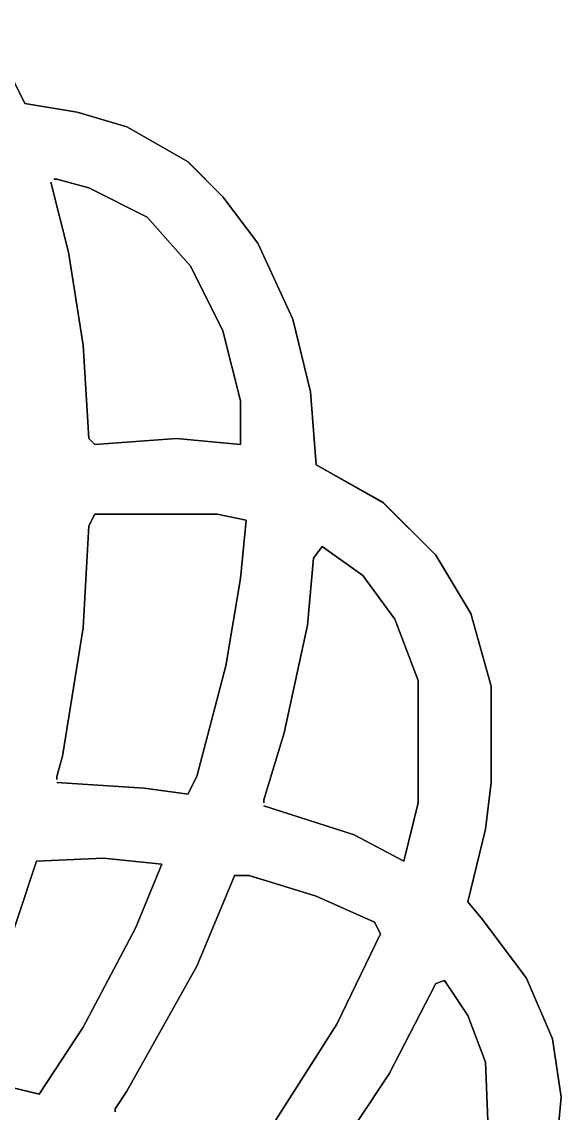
# Model space of a CAD drawing. Header units: metres. Extents: x 513 to 1350, y 518 to 1345.
# Drawn here: x 1190.3 to 1350.2, y 930.7 to 1254.3 of the extents above; entities that cross this region are included whole.
import ezdxf

# ---------------------------------------------------------------- set-up
doc = ezdxf.new("R2010")
doc.units = ezdxf.units.M

msp = doc.modelspace()

# ---------------------------------------------------------------- linework, layer by layer
for points in [[(1179.105, 1254.2756), (1191.1986, 1230.0769), (1179.1003, 1254.2734), (1179.1005, 1254.2736, 0.0001)], [(1191.1986, 1230.0769), (1191.2031, 1230.0791), (1179.105, 1254.2756), (1179.1051, 1254.2758, 0.0001)], [(1191.1978, 1230.0831), (1206.7538, 1227.4854), (1191.1969, 1230.0782), (1191.197, 1230.0784, 0.0001)], [(1206.7538, 1227.4854), (1206.7546, 1227.4902), (1191.1978, 1230.0831), (1191.1979, 1230.0833, 0.0001)], [(1206.7501, 1227.4915), (1221.4414, 1223.1652), (1206.7487, 1227.4866), (1206.7488, 1227.4867, 0.0001)], [(1221.4414, 1223.1652), (1221.4429, 1223.1699), (1206.7501, 1227.4915), (1206.7502, 1227.4916, 0.0001)], [(1221.4387, 1223.1716), (1239.5847, 1212.7969), (1221.4363, 1223.1672), (1221.4364, 1223.1674, 0.0001)], [(1239.5847, 1212.7969), (1239.5872, 1212.8013), (1221.4387, 1223.1716), (1221.4388, 1223.1718, 0.0001)], [(1239.5837, 1212.8038), (1249.9518, 1202.4287), (1239.5803, 1212.8003), (1239.5804, 1212.8004, 0.0001)], [(1249.9518, 1202.4287), (1249.9553, 1202.4323), (1239.5837, 1212.8038), (1239.5839, 1212.804, 0.0001)], [(1200.7063, 1207.6138), (1200.7063, 1207.6188), (1199.8373, 1207.6188), (1199.8374, 1207.6189, 0.0001)], [(1199.8373, 1207.6188), (1200.7063, 1207.6138), (1199.8373, 1207.6138), (1199.8374, 1207.6139, 0.0001)], [(1200.702, 1207.6194), (1210.2095, 1205.0212), (1200.7007, 1207.6145), (1200.7008, 1207.6146, 0.0001)], [(1210.2095, 1205.0212), (1210.2109, 1205.0261), (1200.702, 1207.6194), (1200.7021, 1207.6195, 0.0001)], [(1198.9775, 1206.7554), (1198.9727, 1206.7542), (1204.158, 1186.0132), (1204.1581, 1186.0133, 0.0001)], [(1204.158, 1186.0132), (1198.9775, 1206.7554), (1204.1628, 1186.0144), (1204.163, 1186.0145, 0.0001)], [(1210.2065, 1205.0276), (1227.489, 1196.3809), (1210.2043, 1205.0232), (1210.2045, 1205.0233, 0.0001)], [(1227.489, 1196.3809), (1227.4912, 1196.3855), (1210.2065, 1205.0276), (1210.2067, 1205.0277, 0.0001)], [(1249.9523, 1202.4358), (1260.3193, 1188.6047), (1249.9482, 1202.4327), (1249.9484, 1202.4329, 0.0001)], [(1260.3193, 1188.6047), (1260.3232, 1188.6078), (1249.9523, 1202.4358), (1249.9524, 1202.4359, 0.0001)], [(1227.488, 1196.3878), (1240.4475, 1181.6927), (1227.4843, 1196.3845), (1227.4844, 1196.3846, 0.0001)], [(1240.4475, 1181.6927), (1240.4513, 1181.696), (1227.488, 1196.3878), (1227.4882, 1196.388, 0.0001)], [(1260.321, 1188.6116), (1270.6865, 1166.1411), (1260.3164, 1188.6095), (1260.3165, 1188.6096, 0.0001)], [(1270.6865, 1166.1411), (1270.6912, 1166.1431), (1260.321, 1188.6116), (1260.3212, 1188.6117, 0.0001)], [(1204.1619, 1186.019), (1204.157, 1186.0183), (1208.4778, 1158.3655), (1208.4779, 1158.3656, 0.0001)], [(1208.4778, 1158.3655), (1204.1619, 1186.019), (1208.4827, 1158.3662), (1208.4828, 1158.3663, 0.0001)], [(1240.449, 1181.6997), (1249.9507, 1162.6848), (1240.4443, 1181.6975), (1240.4445, 1181.6976, 0.0001)], [(1249.9507, 1162.6848), (1249.9551, 1162.687), (1240.449, 1181.6997), (1240.4491, 1181.6998, 0.0001)], [(1270.6897, 1166.1475), (1275.8699, 1144.5413), (1270.6848, 1166.1462), (1270.6849, 1166.1464, 0.0001)], [(1275.8699, 1144.5413), (1275.8748, 1144.5425), (1270.6897, 1166.1475), (1270.6898, 1166.1476, 0.0001)], [(1249.9536, 1162.6913), (1255.134, 1141.9492), (1249.9487, 1162.6901), (1249.9489, 1162.6902, 0.0001)], [(1255.134, 1141.9492), (1255.1389, 1141.9504), (1249.9536, 1162.6913), (1249.9537, 1162.6914, 0.0001)], [(1208.4822, 1158.371), (1208.477, 1158.3706), (1210.2054, 1130.7175), (1210.2056, 1130.7177, 0.0001)], [(1210.2054, 1130.7175), (1208.4822, 1158.371), (1210.2104, 1130.718), (1210.2106, 1130.7181, 0.0001)], [(1275.874, 1144.547), (1277.5974, 1122.9417), (1275.8691, 1144.5466), (1275.8693, 1144.5468, 0.0001)], [(1277.5974, 1122.9417), (1277.6025, 1122.942), (1275.874, 1144.547), (1275.8741, 1144.5471, 0.0001)], [(1255.1333, 1128.9897), (1255.1383, 1128.9897), (1255.1383, 1141.9548), (1255.1384, 1141.955, 0.0001)], [(1255.1383, 1141.9548), (1255.1333, 1128.9897), (1255.1333, 1141.9548), (1255.1334, 1141.955, 0.0001)], [(1210.2078, 1130.7239), (1210.2042, 1130.7202), (1211.9358, 1128.9888), (1211.9359, 1128.9889, 0.0001)], [(1211.9358, 1128.9888), (1210.2078, 1130.7239), (1211.9393, 1128.9922), (1211.9395, 1128.9923, 0.0001)], [(1236.1304, 1130.718), (1211.9331, 1128.9946), (1236.1301, 1130.7229), (1236.1302, 1130.723, 0.0001)], [(1211.9331, 1128.9946), (1211.9335, 1128.9895), (1236.1304, 1130.718), (1236.1305, 1130.7181, 0.0001)], [(1236.1255, 1130.723), (1236.125, 1130.718), (1255.1381, 1128.9895), (1255.1382, 1128.9896, 0.0001)], [(1255.1381, 1128.9895), (1236.1255, 1130.723), (1255.1385, 1128.9945), (1255.1387, 1128.9946, 0.0001)], [(1277.5989, 1122.9478), (1297.4728, 1111.709), (1277.5964, 1122.9434), (1277.5966, 1122.9435, 0.0001)], [(1297.4728, 1111.709), (1297.4752, 1111.7134), (1277.5989, 1122.9478), (1277.599, 1122.9479, 0.0001)], [(1297.4718, 1111.7158), (1313.0239, 1096.1567), (1297.4683, 1111.7124), (1297.4684, 1111.7125, 0.0001)], [(1313.0239, 1096.1567), (1313.0273, 1096.1604), (1297.4718, 1111.7158), (1297.4719, 1111.716, 0.0001)], [(1211.9392, 1108.2574), (1211.9346, 1108.2596), (1210.2043, 1104.7991), (1210.2045, 1104.7992, 0.0001)], [(1210.2043, 1104.7991), (1211.9392, 1108.2574), (1210.209, 1104.7969), (1210.2091, 1104.797, 0.0001)], [(1248.2263, 1108.2538), (1248.2263, 1108.2588), (1211.9333, 1108.2588), (1211.9335, 1108.2589, 0.0001)], [(1211.9333, 1108.2588), (1248.2263, 1108.2538), (1211.9333, 1108.2538), (1211.9335, 1108.2539, 0.0001)], [(1248.2218, 1108.2593), (1256.8657, 1106.5254), (1248.2208, 1108.2544), (1248.221, 1108.2545, 0.0001)], [(1256.8657, 1106.5254), (1256.8667, 1106.5303), (1248.2218, 1108.2593), (1248.2219, 1108.2594, 0.0001)], [(1210.2104, 1104.8026), (1210.2053, 1104.8029), (1208.4773, 1074.5579), (1208.4774, 1074.558, 0.0001)], [(1208.4773, 1074.5579), (1210.2104, 1104.8026), (1208.4822, 1074.5576), (1208.4823, 1074.5577, 0.0001)], [(1256.8665, 1106.5305), (1255.133, 1089.246), (1256.8616, 1106.531), (1256.8617, 1106.5311, 0.0001)], [(1255.133, 1089.246), (1255.1382, 1089.2455), (1256.8665, 1106.5305), (1256.8666, 1106.5306, 0.0001)], [(1279.3313, 1098.7528), (1279.3273, 1098.7559), (1276.7323, 1095.2959), (1276.7324, 1095.296, 0.0001)], [(1276.7323, 1095.2959), (1279.3313, 1098.7528), (1276.7363, 1095.2927), (1276.7365, 1095.2928, 0.0001)], [(1279.3271, 1098.7559), (1291.4243, 1090.1089), (1279.3242, 1098.7517), (1279.3243, 1098.7518, 0.0001)], [(1291.4243, 1090.1089), (1291.4272, 1090.1128), (1279.3271, 1098.7559), (1279.3273, 1098.756, 0.0001)], [(1276.7385, 1095.2986), (1276.7336, 1095.2991), (1275.0051, 1075.4221), (1275.0052, 1075.4222, 0.0001)], [(1275.0051, 1075.4221), (1276.7385, 1095.2986), (1275.01, 1075.4216), (1275.0101, 1075.4218, 0.0001)], [(1313.0247, 1096.1638), (1323.391, 1078.877), (1313.0205, 1096.1611), (1313.0206, 1096.1613, 0.0001)], [(1323.391, 1078.877), (1323.3953, 1078.8794), (1313.0247, 1096.1638), (1313.0248, 1096.164, 0.0001)], [(1255.1387, 1089.2502), (1250.813, 1063.3262), (1255.1338, 1089.2511), (1255.1339, 1089.2512, 0.0001)], [(1250.813, 1063.3262), (1250.8179, 1063.3254), (1255.1387, 1089.2502), (1255.1388, 1089.2504, 0.0001)], [(1291.4243, 1090.1157), (1300.9272, 1077.1489), (1291.4204, 1090.1128), (1291.4205, 1090.1129, 0.0001)], [(1300.9272, 1077.1489), (1300.9314, 1077.1519), (1291.4243, 1090.1157), (1291.4244, 1090.1158, 0.0001)], [(1323.3936, 1078.8833), (1329.4381, 1057.2773), (1323.3888, 1078.8821), (1323.3889, 1078.8822, 0.0001)], [(1329.4381, 1057.2773), (1329.4429, 1057.2786), (1323.3936, 1078.8833), (1323.3937, 1078.8834, 0.0001)], [(1208.4827, 1074.5623), (1208.4778, 1074.563), (1202.429, 1036.5422), (1202.4291, 1036.5424, 0.0001)], [(1202.429, 1036.5422), (1208.4827, 1074.5623), (1202.4338, 1036.5415), (1202.434, 1036.5416, 0.0001)], [(1275.0107, 1075.4263), (1275.0059, 1075.4272), (1268.0928, 1043.4543), (1268.0929, 1043.4545, 0.0001)], [(1268.0928, 1043.4543), (1275.0107, 1075.4263), (1268.0977, 1043.4534), (1268.0978, 1043.4535, 0.0001)], [(1300.9292, 1077.1555), (1307.8384, 1059.0051), (1300.9246, 1077.1538), (1300.9247, 1077.1539, 0.0001)], [(1307.8384, 1059.0051), (1307.843, 1059.0068), (1300.9292, 1077.1555), (1300.9293, 1077.1556, 0.0001)], [(1250.8188, 1063.3301), (1242.1729, 1030.4944), (1250.814, 1063.3313), (1250.8141, 1063.3314, 0.0001)], [(1242.1729, 1030.4944), (1242.1777, 1030.4932), (1250.8188, 1063.3301), (1250.819, 1063.3302, 0.0001)], [(1307.8374, 1022.71783), (1307.8423, 1022.71783), (1307.8423, 1059.0107), (1307.8424, 1059.0109, 0.0001)], [(1307.8423, 1059.0107), (1307.8374, 1022.71783), (1307.8374, 1059.0107), (1307.8375, 1059.0109, 0.0001)], [(1329.4373, 1028.7659), (1329.4424, 1028.7659), (1329.4424, 1057.2828), (1329.4425, 1057.283, 0.0001)], [(1329.4424, 1057.2828), (1329.4373, 1028.7659), (1329.4373, 1057.2828), (1329.4374, 1057.283, 0.0001)], [(1268.0989, 1043.458), (1268.0942, 1043.4595), (1262.0447, 1023.5826), (1262.0448, 1023.5827, 0.0001)], [(1262.0447, 1023.5826), (1268.0989, 1043.458), (1262.0496, 1023.5811), (1262.0497, 1023.58124, 0.0001)], [(1202.4348, 1036.5459), (1202.4302, 1036.5474), (1200.7008, 1030.4946), (1200.7009, 1030.4948, 0.0001)], [(1200.7008, 1030.4946), (1202.4348, 1036.5459), (1200.7056, 1030.4932), (1200.7057, 1030.4933, 0.0001)], [(1200.7063, 1030.4988), (1200.7014, 1030.4988), (1200.7014, 1029.6298), (1200.7015, 1029.6299, 0.0001)], [(1200.7014, 1029.6298), (1200.7063, 1030.4988), (1200.7063, 1029.6298), (1200.7064, 1029.6299, 0.0001)], [(1242.1792, 1030.4974), (1239.5806, 1025.311), (1242.1747, 1030.4996), (1242.1748, 1030.4998, 0.0001)], [(1239.5806, 1025.311), (1239.585, 1025.3088), (1242.1792, 1030.4974), (1242.1793, 1030.4976, 0.0001)], [(1200.7015, 1028.771), (1200.7012, 1028.7659), (1226.6262, 1027.0376), (1226.6263, 1027.0377, 0.0001)], [(1226.6262, 1027.0376), (1200.7015, 1028.771), (1226.6265, 1027.0426), (1226.6266, 1027.0427, 0.0001)], [(1226.6216, 1027.0431), (1226.6211, 1027.0381), (1239.586, 1025.3094), (1239.5862, 1025.3096, 0.0001)], [(1239.586, 1025.3094), (1226.6216, 1027.0431), (1239.5867, 1025.3145), (1239.5868, 1025.3146, 0.0001)], [(1329.4426, 1028.7705), (1327.709, 1014.94214), (1329.4376, 1028.7711), (1329.4377, 1028.7712, 0.0001)], [(1327.709, 1014.94214), (1327.7141, 1014.9415), (1329.4426, 1028.7705), (1329.4427, 1028.7706, 0.0001)], [(1262.0503, 1023.58673), (1262.0454, 1023.58673), (1262.0454, 1022.7178), (1262.0455, 1022.7179, 0.0001)], [(1262.0454, 1022.7178), (1262.0503, 1023.58673), (1262.0503, 1022.7178), (1262.0504, 1022.7179, 0.0001)], [(1307.8429, 1022.72217), (1303.5168, 1005.4385), (1307.838, 1022.7234), (1307.8381, 1022.7235, 0.0001)], [(1303.5168, 1005.4385), (1303.5217, 1005.43726), (1307.8429, 1022.72217), (1307.843, 1022.7223, 0.0001)], [(1262.0463, 1021.85944), (1262.0447, 1021.8547), (1288.8335, 1013.21313), (1288.8336, 1013.21326, 0.0001)], [(1288.8335, 1013.21313), (1262.0463, 1021.85944), (1288.835, 1013.2179), (1288.8351, 1013.218, 0.0001)], [(1288.8308, 1013.21967), (1288.8285, 1013.2153), (1303.5209, 1005.4369), (1303.521, 1005.437, 0.0001)], [(1303.5209, 1005.4369), (1288.8308, 1013.21967), (1303.5232, 1005.4413), (1303.5233, 1005.4414, 0.0001)], [(1327.7148, 1014.94617), (1322.5248, 993.34247), (1327.71, 1014.9474), (1327.7101, 1014.9475, 0.0001)], [(1322.5248, 993.34247), (1322.5297, 993.3413), (1327.7148, 1014.94617), (1327.715, 1014.9463, 0.0001)], [(1214.5305, 1006.3019), (1214.5303, 1006.3069), (1194.6532, 1005.4426), (1194.6533, 1005.44275, 0.0001)], [(1214.5256, 1006.307), (1231.81, 1004.57355), (1214.5251, 1006.302), (1214.5253, 1006.3021, 0.0001)], [(1231.81, 1004.57355), (1231.8105, 1004.57855), (1214.5256, 1006.307), (1214.5258, 1006.3071, 0.0001)], [(1194.6589, 1005.44183), (1194.6543, 1005.4434), (1183.4207, 971.7427), (1183.4208, 971.7428, 0.0001)], [(1183.4207, 971.7427), (1194.6589, 1005.44183), (1183.4254, 971.7411), (1183.4255, 971.7412, 0.0001)], [(1194.6532, 1005.4426), (1214.5305, 1006.3019), (1194.6534, 1005.4376), (1194.6536, 1005.43774, 0.0001)], [(1231.8112, 1004.57764), (1224.0286, 985.5669), (1231.8065, 1004.5796), (1231.8066, 1004.5797, 0.0001)], [(1224.0286, 985.5669), (1224.0332, 985.565), (1231.8112, 1004.57764), (1231.8113, 1004.57776, 0.0001)], [(1253.4111, 1001.12164), (1253.4065, 1001.1236), (1242.1726, 974.33496), (1242.1727, 974.3351, 0.0001)], [(1242.1726, 974.33496), (1253.4111, 1001.12164), (1242.1772, 974.333), (1242.1774, 974.3331, 0.0001)], [(1257.7303, 1001.1178), (1257.7303, 1001.1228), (1253.4053, 1001.1228), (1253.4054, 1001.1229, 0.0001)], [(1253.4053, 1001.1228), (1257.7303, 1001.1178), (1253.4053, 1001.1178), (1253.4054, 1001.1179, 0.0001)], [(1257.7262, 1001.1234), (1277.6016, 995.0692), (1257.7247, 1001.11865), (1257.7249, 1001.1188, 0.0001)], [(1277.6016, 995.0692), (1277.603, 995.074), (1257.7262, 1001.1234), (1257.7263, 1001.12354, 0.0001)], [(1277.5986, 995.0756), (1294.8811, 987.29297), (1277.5966, 995.07104), (1277.5967, 995.07117, 0.0001)], [(1294.8811, 987.29297), (1294.883, 987.29755), (1277.5986, 995.0756), (1277.5988, 995.07574, 0.0001)], [(1322.5281, 993.34784), (1326.8475, 988.1568), (1322.5244, 993.34467), (1322.5245, 993.3448, 0.0001)], [(1326.8475, 988.1568), (1326.8513, 988.16), (1322.5281, 993.34784), (1322.5282, 993.34796, 0.0001)], [(1294.881, 987.2997), (1296.6067, 983.8369), (1294.8765, 987.29736), (1294.8766, 987.2975, 0.0001)], [(1296.6067, 983.8369), (1296.6112, 983.83923), (1294.881, 987.2997), (1294.8811, 987.2998, 0.0001)], [(1326.8484, 988.1638), (1339.8074, 970.87683), (1326.8442, 988.1608), (1326.8444, 988.16095, 0.0001)], [(1339.8074, 970.87683), (1339.8114, 970.87976), (1326.8484, 988.1638), (1326.8485, 988.16394, 0.0001)], [(1224.0352, 985.56934), (1208.4766, 956.1912), (1224.0308, 985.57166), (1224.0309, 985.5718, 0.0001)], [(1208.4766, 956.1912), (1208.481, 956.1889), (1224.0352, 985.56934), (1224.0353, 985.56946, 0.0001)], [(1296.6112, 983.84143), (1283.6445, 957.0551), (1296.6067, 983.8436), (1296.6068, 983.84375, 0.0001)], [(1283.6445, 957.0551), (1283.6489, 957.0529), (1296.6112, 983.84143), (1296.6113, 983.84155, 0.0001)], [(1242.1792, 974.3373), (1242.1748, 974.3397), (1221.4364, 937.1833), (1221.4365, 937.1834, 0.0001)], [(1221.4364, 937.1833), (1242.1792, 974.3373), (1221.4408, 937.18085), (1221.4409, 937.18097, 0.0001)], [(1339.8092, 970.88354), (1347.5825, 952.73303), (1339.8046, 970.8816), (1339.8047, 970.8817, 0.0001)], [(1347.5825, 952.73303), (1347.5872, 952.735), (1339.8092, 970.88354), (1339.8093, 970.88367, 0.0001)], [(1313.0272, 969.1534), (1313.0228, 969.1557), (1299.1965, 942.3672), (1299.1967, 942.3673, 0.0001)], [(1299.1965, 942.3672), (1313.0272, 969.1534), (1299.2009, 942.36487), (1299.201, 942.365, 0.0001)], [(1315.619, 970.0148), (1315.6174, 970.01953), (1313.0208, 969.15393), (1313.0209, 969.15405, 0.0001)], [(1313.0208, 969.15393), (1315.619, 970.0148), (1313.0222, 969.1492), (1313.0223, 969.1493, 0.0001)], [(1315.6165, 970.0198), (1322.5271, 959.6449), (1315.6123, 970.017), (1315.6124, 970.01715, 0.0001)], [(1322.5271, 959.6449), (1322.5312, 959.6476), (1315.6165, 970.0198), (1315.6166, 970.0199, 0.0001)], [(1322.5293, 959.65155), (1327.7104, 945.82104), (1322.5247, 959.6498), (1322.5248, 959.6499, 0.0001)], [(1327.7104, 945.82104), (1327.7151, 945.8229), (1322.5293, 959.65155), (1322.5294, 959.6517, 0.0001)], [(1208.4833, 956.193), (1195.5164, 936.3195), (1208.4791, 956.19574), (1208.4792, 956.19586, 0.0001)], [(1195.5164, 936.3195), (1195.5205, 936.3168), (1208.4833, 956.193), (1208.4834, 956.1931, 0.0001)], [(1283.6514, 957.057), (1265.5004, 928.5435), (1283.647, 957.0597), (1283.6471, 957.0598, 0.0001)], [(1265.5004, 928.5435), (1265.5046, 928.54083), (1283.6514, 957.057), (1283.6515, 957.0571, 0.0001)], [(1347.5859, 952.73914), (1350.1737, 935.4535), (1347.581, 952.7384), (1347.5812, 952.7385, 0.0001)], [(1350.1737, 935.4535), (1350.1787, 935.4542), (1347.5859, 952.73914), (1347.586, 952.73926, 0.0001)], [(1327.7142, 945.8269), (1328.5735, 925.9497), (1327.7092, 945.82666), (1327.7094, 945.8268, 0.0001)], [(1328.5735, 925.9497), (1328.5786, 925.94995), (1327.7142, 945.8269), (1327.7144, 945.827, 0.0001)], [(1170.4619, 942.3713), (1170.4607, 942.3664), (1195.5217, 936.31726), (1195.5219, 936.3174, 0.0001)], [(1195.5217, 936.31726), (1170.4619, 942.3713), (1195.523, 936.32214), (1195.5231, 936.32227, 0.0001)], [(1299.2034, 942.369), (1299.1992, 942.3717), (1280.1885, 913.8556), (1280.1886, 913.8557, 0.0001)], [(1280.1885, 913.8556), (1299.2034, 942.369), (1280.1926, 913.85284), (1280.1927, 913.85297, 0.0001)], [(1221.4434, 937.18494), (1221.4392, 937.18774), (1217.9803, 931.9995), (1217.9805, 931.99963, 0.0001)], [(1217.9803, 931.9995), (1221.4434, 937.18494), (1217.9845, 931.9968), (1217.9846, 931.99695, 0.0001)], [(1350.1786, 935.4586), (1348.4451, 916.44604), (1350.1736, 935.45905), (1350.1737, 935.45917, 0.0001)], [(1348.4451, 916.44604), (1348.4502, 916.44556), (1350.1786, 935.4586), (1350.1787, 935.45874, 0.0001)], [(1217.9863, 932.00275), (1217.9813, 932.00275), (1217.9813, 931.1338), (1217.9814, 931.1339, 0.0001)], [(1217.9813, 931.1338), (1217.9863, 932.00275), (1217.9863, 931.1338), (1217.9865, 931.1339, 0.0001)]]:
    msp.add_3dface(points)

doc.saveas('drawing.dxf')
